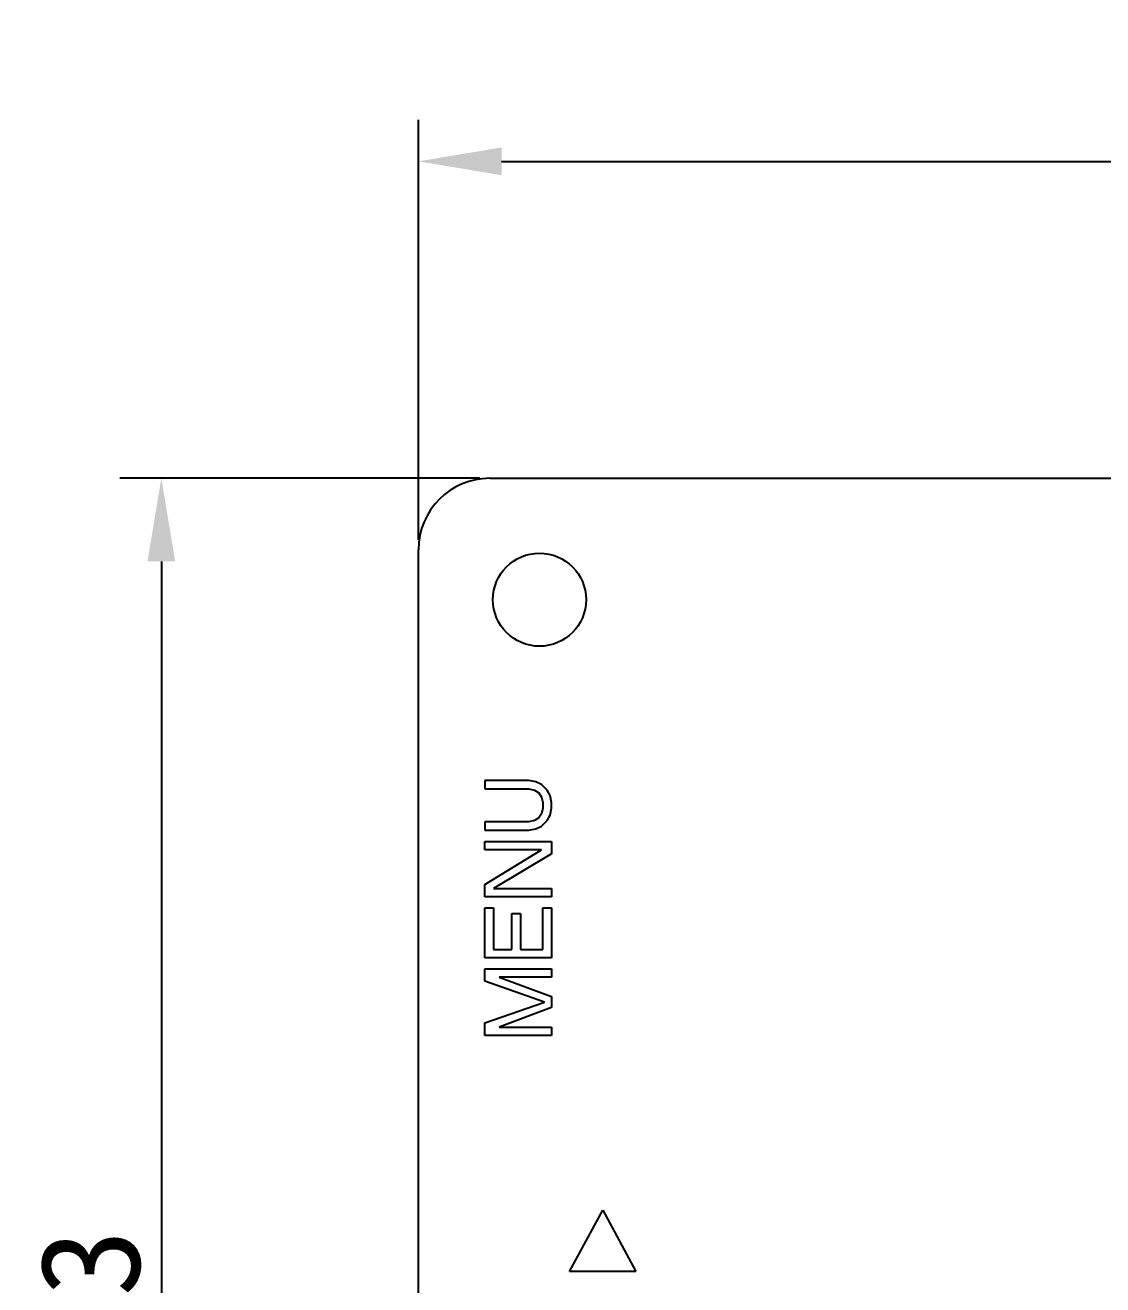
# Model space of a CAD drawing. Header units: millimetres. Extents: x 16785 to 17171, y 29514 to 29787.
# Drawn here: x 16865.46 to 16897.86, y 29697.31 to 29735.18 of the extents above; entities that cross this region are included whole.
import ezdxf

# ---------------------------------------------------------------- set-up
doc = ezdxf.new("R2010")
doc.units = ezdxf.units.MM
doc.header["$PDMODE"] = 2
doc.styles.get("Standard").update_dxf_attribs({"font": ''})
doc.styles.get('Standard').set_extended_font_data('SimSun')
doc.dimstyles.new('ISO-25', dxfattribs={"dimtxt": 3, "dimasz": 2.5, "dimexe": 1.25, "dimexo": 0.3, "dimtad": 1, "dimdsep": 46, "dimtxsty": 'Standard', "dimcen": 2.5, "dimclrd": 5, "dimclre": 5, "dimadec": 0, "dimazin": 0, "dimtfac": 1, "dimtmove": 0, "dimatfit": 3, "dimfxl": 1, "dimarcsym": 0})

# ---------------------------------------------------------------- blocks, each defined once
blk = doc.blocks.new('*D12')
at = {"color": 5, "lineweight": -2}
for p, q in [((16877.28, 29719.707), (16877.28, 29732.338)), ((16984.57, 29719.707), (16984.57, 29732.338)), ((16879.78, 29731.088), (16982.07, 29731.088))]:
    blk.add_line(p, q, dxfattribs=at)
at = {"color": 5}
for points in [[(16879.78, 29731.505), (16879.78, 29730.671), (16877.28, 29731.088)], [(16982.07, 29731.505), (16982.07, 29730.671), (16984.57, 29731.088)]]:
    blk.add_solid(points, dxfattribs=at)
at = {"layer": 'Defpoints', "color": 0}
for p in [(16984.57, 29731.088), (16877.28, 29719.407), (16984.57, 29719.407)]:
    blk.add_point(p, dxfattribs=at)
at = {"color": 0, "insert": (16930.925, 29733.213), "char_height": 3, "attachment_point": 5}
blk.add_mtext('107.29', dxfattribs=at)
blk = doc.blocks.new('*D13')
at = {"color": 5, "lineweight": -2}
for p, q in [((16879.13, 29721.557), (16868.301, 29721.557)), ((16869.551, 29719.057), (16869.551, 29670.757)), ((16879.13, 29668.257), (16868.301, 29668.257))]:
    blk.add_line(p, q, dxfattribs=at)
at = {"color": 5}
for points in [[(16869.134, 29719.057), (16869.967, 29719.057), (16869.551, 29721.557)], [(16869.134, 29670.757), (16869.967, 29670.757), (16869.551, 29668.257)]]:
    blk.add_solid(points, dxfattribs=at)
at = {"layer": 'Defpoints', "color": 0}
for p in [(16879.43, 29721.557), (16869.551, 29668.257), (16879.43, 29668.257)]:
    blk.add_point(p, dxfattribs=at)
at = {"color": 0, "insert": (16867.426, 29694.907), "char_height": 3, "attachment_point": 5, "rotation": 90}
blk.add_mtext('53.3', dxfattribs=at)

msp = doc.modelspace()

# ---------------------------------------------------------------- linework, layer by layer
at = {"color": 7, "linetype": 'Continuous'}
for p, q in [((16879.43, 29721.557), (16902.58, 29721.557)), ((16877.28, 29670.407), (16877.28, 29719.407))]:
    msp.add_line(p, q, dxfattribs=at)
at = {"color": 4, "linetype": 'Continuous'}
for p, q in [((16879.28, 29712.473), (16879.28, 29712.223)), ((16880.599, 29712.473), (16879.28, 29712.473)), ((16880.812, 29712.432), (16880.599, 29712.473)), ((16880.982, 29712.348), (16880.812, 29712.432)), ((16881.152, 29712.182), (16880.982, 29712.348)), ((16879.28, 29712.223), (16880.599, 29712.223)), ((16880.599, 29712.223), (16880.769, 29712.182)), ((16880.769, 29712.182), (16880.897, 29712.098)), ((16880.897, 29712.098), (16880.982, 29711.973)), ((16880.982, 29711.973), (16881.025, 29711.807)), ((16881.237, 29712.015), (16881.152, 29712.182)), ((16881.28, 29711.807), (16881.237, 29712.015)), ((16881.025, 29711.64), (16880.982, 29711.473)), ((16881.025, 29711.807), (16881.025, 29711.64)), ((16881.237, 29711.432), (16881.28, 29711.64)), ((16881.28, 29711.64), (16881.28, 29711.807)), ((16879.28, 29711.223), (16879.28, 29710.973)), ((16880.599, 29711.223), (16879.28, 29711.223)), ((16880.769, 29711.265), (16880.599, 29711.223)), ((16880.897, 29711.348), (16880.769, 29711.265)), ((16880.982, 29711.473), (16880.897, 29711.348)), ((16880.982, 29711.098), (16881.152, 29711.265)), ((16881.152, 29711.265), (16881.237, 29711.432)), ((16879.28, 29710.973), (16880.599, 29710.973)), ((16880.599, 29710.973), (16880.812, 29711.015)), ((16880.812, 29711.015), (16880.982, 29711.098)), ((16879.28, 29710.39), (16879.28, 29710.64)), ((16879.28, 29710.64), (16881.28, 29710.64)), ((16881.28, 29710.64), (16881.28, 29710.265)), ((16879.28, 29709.348), (16880.982, 29710.39)), ((16880.982, 29710.39), (16879.28, 29710.39)), ((16881.28, 29710.265), (16879.535, 29709.223)), ((16879.28, 29708.973), (16879.28, 29709.348)), ((16881.28, 29708.973), (16879.28, 29708.973)), ((16879.535, 29709.223), (16881.28, 29709.223)), ((16881.28, 29709.223), (16881.28, 29708.973)), ((16879.28, 29707.14), (16879.28, 29708.64)), ((16879.28, 29708.64), (16879.535, 29708.64)), ((16879.535, 29708.64), (16879.535, 29707.39)), ((16881.025, 29707.39), (16881.025, 29708.64)), ((16881.025, 29708.64), (16881.28, 29708.64)), ((16881.28, 29708.64), (16881.28, 29707.14)), ((16880.088, 29707.39), (16880.088, 29708.473)), ((16880.088, 29708.473), (16880.344, 29708.473)), ((16880.344, 29708.473), (16880.344, 29707.39)), ((16881.28, 29707.14), (16879.28, 29707.14)), ((16879.535, 29707.39), (16880.088, 29707.39)), ((16880.344, 29707.39), (16881.025, 29707.39)), ((16879.28, 29706.432), (16879.28, 29706.807)), ((16879.28, 29706.807), (16881.28, 29706.807)), ((16881.28, 29706.807), (16881.28, 29706.557)), ((16881.067, 29705.807), (16879.28, 29706.432)), ((16879.705, 29706.557), (16881.28, 29705.973)), ((16881.28, 29706.557), (16879.705, 29706.557)), ((16881.28, 29705.973), (16881.28, 29705.64)), ((16879.28, 29705.182), (16881.067, 29705.807)), ((16881.28, 29705.64), (16879.705, 29705.057)), ((16879.28, 29704.807), (16879.28, 29705.182)), ((16881.28, 29704.807), (16879.28, 29704.807)), ((16879.705, 29705.057), (16881.28, 29705.057)), ((16881.28, 29705.057), (16881.28, 29704.807)), ((16881.82, 29697.707), (16882.82, 29699.547)), ((16882.82, 29699.547), (16883.82, 29697.707)), ((16883.82, 29697.707), (16881.82, 29697.707))]:
    msp.add_line(p, q, dxfattribs=at)
at = {"color": 7, "linetype": 'Continuous'}
msp.add_circle((16880.92, 29717.907), 1.4, dxfattribs=at)
msp.add_arc((16879.43, 29719.407), 2.15, 90, 180, dxfattribs=at)

# ---------------------------------------------------------------- dimensions: what is measured, and where the dimension line sits
dim = msp.add_linear_dim(base=(16984.57, 29731.088), p1=(16877.28, 29719.407), p2=(16984.57, 29719.407), dimstyle='ISO-25')
dim.commit()
dim.dimension.update_dxf_attribs({"geometry": '*D12', "text_midpoint": (16930.925, 29733.213)})
dim = msp.add_linear_dim(base=(16869.551, 29668.257), p1=(16879.43, 29721.557), p2=(16879.43, 29668.257), angle=90, dimstyle='ISO-25')
dim.commit()
dim.dimension.update_dxf_attribs({"geometry": '*D13', "text_midpoint": (16867.426, 29694.907)})

doc.saveas('drawing.dxf')
